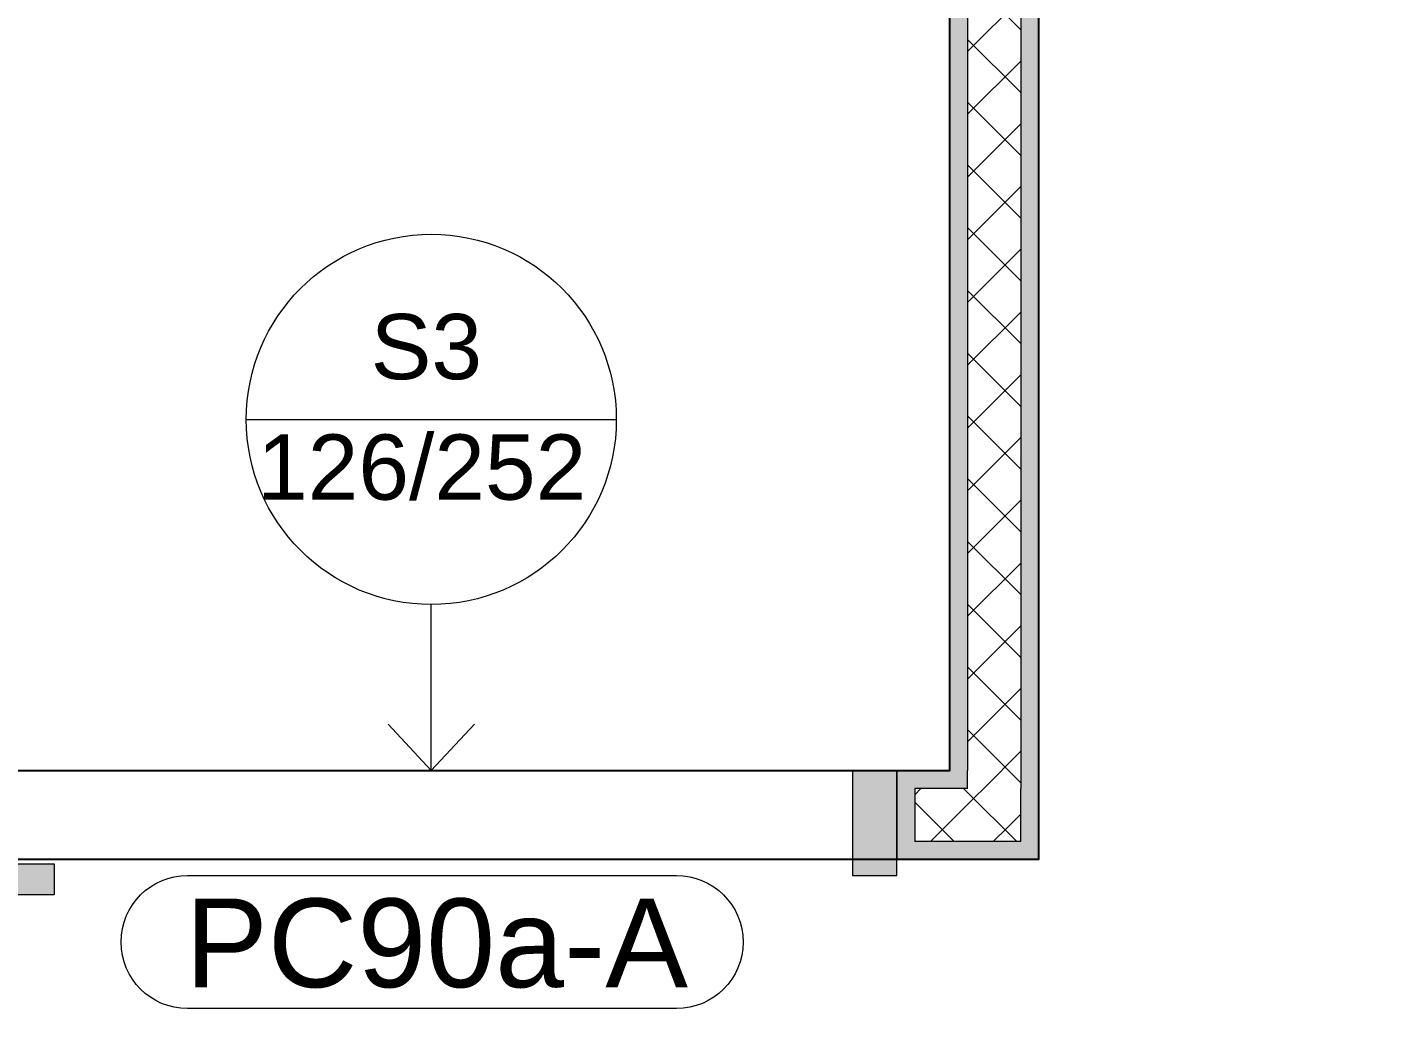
# Model space of a CAD drawing. Header units: metres. Extents: x -1783 to 21505, y -57 to 13660.
# Drawn here: x 13033.8 to 13188.5, y 12551.7 to 12665 of the extents above; entities that cross this region are included whole.
import ezdxf

# ---------------------------------------------------------------- set-up
doc = ezdxf.new("R2010")
doc.units = ezdxf.units.M
doc.header["$MEASUREMENT"] = 0
for name, color, linetype, lineweight in [('Bombeiro', 1, 'Continuous', 0), ('LAJES.EST_Caneta_No__241', 7, 'Continuous', 13), ('Marcadores de Porta Archicad_Caneta_No__241', 7, 'Continuous', 13), ('Marcadores de Porta Archicad_Caneta_No__7', 7, 'Continuous', 13), ('PAREDE CONSTRUIR_Caneta_No__241', 7, 'Continuous', 13), ('PAREDE CONSTRUIR_Caneta_No__83', 84, 'Continuous', 0), ('Portas Archicad_Caneta_No__241', 7, 'Continuous', 13), ('Portas Archicad_Caneta_No__98', 7, 'Continuous', 0)]:
    doc.layers.add(name, color=color, linetype=linetype, lineweight=lineweight)
for name, color, linetype in [('cotas', 7, 'Continuous'), ('COTAS EXECUTIVO.EXEC', 7, 'Continuous'), ('Marcadores de Porta Archicad', 7, 'Continuous'), ('PAREDE CONSTRUIR', 7, 'Continuous'), ('Portas Archicad', 7, 'Continuous')]:
    doc.layers.add(name, color=color, linetype=linetype)
doc.layers.add('Portas Archicad_Caneta_No__97', color=7, linetype='Continuous', lineweight=5, true_color=0x6b6b6b)
doc.styles.add('ARIAL', font='arial.ttf', dxfattribs={"height": 0.15})
doc.styles.add('GENERATED_STYLE_1', font='arial.ttf')
doc.styles.add('R80', font='romans.shx', dxfattribs={"height": 10})
doc.dimstyles.new('1-50', dxfattribs={"dimtxt": 10, "dimasz": 5, "dimexe": 10, "dimexo": 10, "dimgap": 3, "dimtad": 1, "dimdec": 1, "dimrnd": 1, "dimdsep": 46, "dimtxsty": 'R80', "dimblk": 'DOT', "dimcen": 0, "dimclrd": 252, "dimclre": 252, "dimclrt": 252, "dimadec": 0, "dimazin": 0, "dimtfac": 1, "dimtdec": 1, "dimtix": 1, "dimtmove": 2, "dimatfit": 3, "dimldrblk": 'DOT', "dimfxl": 1, "dimtolj": 1, "dimarcsym": 0})
pattern_1 = [(45, (18585.2446, 16071.2687), (-3.535534, 3.535534), []), (135, (18585.2446, 16071.2687), (3.535534, 3.535534), [])]

# ---------------------------------------------------------------- blocks, each defined once
blk = doc.blocks.new('_Dot')
at = {"color": 0, "linetype": 'ByBlock', "lineweight": -2}
blk.add_line((-0.5, 0), (-1, 0), dxfattribs=at)
at = {"color": 0, "linetype": 'ByBlock', "const_width": 0.5}
blk.add_lwpolyline([(-0.25, 0, 1), (0.25, 0, 1)], format="xyb", close=True, dxfattribs=at)
blk = doc.blocks.new('*D7308')
at = {"layer": 'COTAS EXECUTIVO.EXEC', "color": 252, "lineweight": -2, "transparency": 16777216}
for p, q in [((12927.84, 12616.1), (12927.84, 12885.48)), ((13137.84, 12801.3), (13137.84, 12885.48)), ((12932.84, 12875.48), (13003.24, 12875.48)), ((13132.84, 12875.48), (13034.95, 12875.48))]:
    blk.add_line(p, q, dxfattribs=at)
at = {"layer": 'COTAS EXECUTIVO.EXEC', "color": 252, "lineweight": -2, "transparency": 16777216, "xscale": 5, "yscale": 5, "zscale": 5, "rotation": 180}
blk.add_blockref('_Dot', (12927.84, 12875.48), dxfattribs=at)
at = {"layer": 'COTAS EXECUTIVO.EXEC', "color": 252, "lineweight": -2, "transparency": 16777216, "xscale": 5, "yscale": 5, "zscale": 5}
blk.add_blockref('_Dot', (13137.84, 12875.48), dxfattribs=at)
at = {"layer": 'COTAS EXECUTIVO.EXEC', "color": 252, "transparency": 16777216, "insert": (13019.1, 12875.48), "char_height": 10, "attachment_point": 5, "style": 'R80'}
blk.add_mtext('\\A1;210', dxfattribs=at)
blk = doc.blocks.new('*D7310')
at = {"layer": 'COTAS EXECUTIVO.EXEC', "color": 252, "lineweight": -2, "transparency": 16777216}
for p, q in [((13147.84, 12691.3), (13147.84, 12885.48)), ((13467.84, 12586.27), (13467.84, 12885.48)), ((13152.84, 12875.48), (13278.24, 12875.48)), ((13462.84, 12875.48), (13309.95, 12875.48))]:
    blk.add_line(p, q, dxfattribs=at)
at = {"layer": 'COTAS EXECUTIVO.EXEC', "color": 252, "lineweight": -2, "transparency": 16777216, "xscale": 5, "yscale": 5, "zscale": 5, "rotation": 180}
blk.add_blockref('_Dot', (13147.84, 12875.48), dxfattribs=at)
at = {"layer": 'COTAS EXECUTIVO.EXEC', "color": 252, "lineweight": -2, "transparency": 16777216, "xscale": 5, "yscale": 5, "zscale": 5}
blk.add_blockref('_Dot', (13467.84, 12875.48), dxfattribs=at)
at = {"layer": 'COTAS EXECUTIVO.EXEC', "color": 252, "transparency": 16777216, "insert": (13294.1, 12875.48), "char_height": 10, "attachment_point": 5, "style": 'R80'}
blk.add_mtext('\\A1;320', dxfattribs=at)
blk = doc.blocks.new('Exterior Sliding Door 26_3')
at = {"layer": 'Portas Archicad', "linetype": 'Continuous', "lineweight": 0, "true_color": 0xffffff}
for points in [[(0.425, 0.14), (0.425, 0.105), (1.475, 0.105), (1.475, 0.14)], [(-0.475, 0.118), (-0.525, 0.118), (-0.525, 0.1), (-0.475, 0.1)], [(-0.475, 0), (-0.475, 0.1), (-0.525, 0.1), (-0.525, 0)]]:
    blk.add_hatch(color=7, dxfattribs=at).paths.add_polyline_path(points)
at = {"layer": 'Portas Archicad_Caneta_No__241', "color": 7, "linetype": 'Continuous', "lineweight": 13}
for p, q in [((-0.525, 0.08), (-0.525, 0.1)), ((-0.525, 0.08), (-0.525, 0.1)), ((-0.525, 0.02), (-0.525, 0.08)), ((-0.525, 0.02), (-0.525, 0.08)), ((-0.525, 0.02), (-0.525, 0.08)), ((-0.525, 0.02), (-0.525, 0.08)), ((-0.525, 0), (-0.525, 0.02)), ((-0.525, 0), (-0.525, 0.02)), ((-0.525, 0), (-0.525, 0.02)), ((-0.525, 0), (-0.525, 0.02))]:
    blk.add_line(p, q, dxfattribs=at)
at = {"layer": 'Portas Archicad_Caneta_No__97', "color": 251, "linetype": 'Continuous', "lineweight": 5, "true_color": 0x6b6b6b}
for p, q in [((-0.525, 0.1), (0.525, 0.1)), ((-0.525, 0), (0.525, 0))]:
    blk.add_line(p, q, dxfattribs=at)
at = {"layer": 'Portas Archicad_Caneta_No__98', "color": 7, "linetype": 'Continuous', "lineweight": 0}
for p, q in [((0.425, 0.14), (1.475, 0.14)), ((0.425, 0.105), (0.425, 0.14)), ((-0.475, 0.118), (-0.525, 0.118)), ((-0.525, 0.118), (-0.525, 0.1)), ((-0.475, 0.1), (-0.475, 0.118)), ((-0.475, 0.1), (-0.525, 0.1)), ((-0.525, 0.1), (-0.525, 0)), ((-0.525, 0.1), (-0.475, 0.1)), ((-0.475, 0), (-0.475, 0.1)), ((1.475, 0.105), (0.425, 0.105)), ((-0.525, 0), (-0.475, 0))]:
    blk.add_line(p, q, dxfattribs=at)
blk = doc.blocks.new('D Marker 26_16')
at = {"layer": 'Marcadores de Porta Archicad_Caneta_No__241', "color": 7, "linetype": 'Continuous', "lineweight": 13, "flags": 128}
blk.add_lwpolyline([(0.2765, -0.2681), (-0.2748, -0.2681, -1), (-0.2748, -0.1181), (0.2765, -0.1181, -1)], format="xyb", close=True, dxfattribs=at)
at = {"layer": 'Marcadores de Porta Archicad_Caneta_No__7', "color": 7, "lineweight": 13, "insert": (-0.2774, -0.2455), "char_height": 0.1, "attachment_point": 7, "style": 'GENERATED_STYLE_1'}
blk.add_mtext('\\A1;\\pt0;PC90a-A', dxfattribs=at)

msp = doc.modelspace()

# ---------------------------------------------------------------- hatches: boundary and pattern name
at = {"layer": 'cotas'}
h = msp.add_hatch(color=7, dxfattribs=at)
h.dxf.hatch_style = 1
h.paths.add_polyline_path([(21504.961, 13659.963), (10304.961, 13659.963), (10304.961, 5739.963), (21504.961, 5739.963)])
h.paths.add_polyline_path([(10571.627, 13593.296), (21371.627, 13593.296), (21371.627, 5806.63), (10571.627, 5806.63)], flags=16)
at = {"layer": 'PAREDE CONSTRUIR', "linetype": 'Continuous', "lineweight": 0, "true_color": 0xffffff}
for points in [[(13139.841, 12581.299), (13139.841, 12791.299), (13137.841, 12791.299), (13137.841, 12581.299)], [(13147.841, 12573.299), (13147.841, 12791.299), (13145.841, 12791.299), (13145.841, 12573.299)], [(13131.876, 12581.299), (13133.876, 12579.299), (13137.841, 12579.299), (13137.841, 12581.299)], [(13133.876, 12579.299), (13131.876, 12581.299), (13131.876, 12573.299), (13133.876, 12573.299)], [(13139.841, 12581.299), (13137.841, 12581.299), (13139.841, 12579.299)], [(13137.841, 12581.299), (13137.841, 12579.299), (13139.841, 12579.299)], [(13145.841, 12573.299), (13131.876, 12573.299), (13131.876, 12571.299), (13145.841, 12571.299)], [(13147.841, 12573.299), (13145.841, 12573.299), (13147.841, 12571.299)], [(13145.841, 12573.299), (13145.841, 12571.299), (13147.841, 12571.299)]]:
    msp.add_hatch(color=7, dxfattribs=at).paths.add_polyline_path(points)
at = {"layer": 'PAREDE CONSTRUIR_Caneta_No__83', "linetype": 'Continuous', "lineweight": 0}
h = msp.add_hatch(dxfattribs=at)
h.set_pattern_fill('PLACOMUR_0006', color=84, scale=100, style=0, pattern_type=2)
h.set_pattern_definition(pattern_1)
h.paths.add_polyline_path([(13145.841, 12579.299), (13145.841, 12791.299), (13139.841, 12791.299), (13139.841, 12579.299)])
h = msp.add_hatch(dxfattribs=at)
h.set_pattern_fill('PLACOMUR_0006', color=84, scale=100, style=0, pattern_type=2)
h.set_pattern_definition(pattern_1)
h.paths.add_polyline_path([(13133.876, 12579.299), (13133.876, 12573.299), (13139.841, 12573.299), (13139.841, 12579.299)])
h = msp.add_hatch(dxfattribs=at)
h.set_pattern_fill('PLACOMUR_0006', color=84, scale=100, style=0, pattern_type=2)
h.set_pattern_definition(pattern_1)
h.paths.add_polyline_path([(13145.841, 12579.299), (13139.841, 12579.299), (13145.841, 12573.299)])
h = msp.add_hatch(dxfattribs=at)
h.set_pattern_fill('PLACOMUR_0006', color=84, scale=100, style=0, pattern_type=2)
h.set_pattern_definition(pattern_1)
h.paths.add_polyline_path([(13139.841, 12579.299), (13139.841, 12573.299), (13145.841, 12573.299)])

# ---------------------------------------------------------------- linework, layer by layer
at = {"layer": 'Bombeiro'}
for p, q in [((13058.515, 12620.878), (13100.237, 12620.878)), ((13079.376, 12581.299), (13079.376, 12600.017)), ((13079.376, 12581.299), (13074.516, 12586.528)), ((13079.376, 12581.299), (13084.236, 12586.528))]:
    msp.add_line(p, q, dxfattribs=at)
msp.add_circle((13079.376, 12620.878), 20.861, dxfattribs=at)
at = {"layer": 'COTAS EXECUTIVO.EXEC', "flags": 128}
for points in [[(12927.841, 12791.299), (12927.841, 12581.299), (13137.841, 12581.299), (13137.841, 12791.299)], [(12927.841, 12420.893), (13147.841, 12420.893), (13203.841, 12420.893), (13203.841, 12361.249), (13467.841, 12361.249), (13467.841, 12420.893), (13467.841, 12791.299), (13147.841, 12791.299), (13147.841, 12571.299), (12927.841, 12571.299)]]:
    msp.add_lwpolyline(points, close=True, dxfattribs=at)
at = {"layer": 'LAJES.EST_Caneta_No__241', "color": 7, "linetype": 'Continuous', "lineweight": 13, "flags": 128}
msp.add_lwpolyline([(12927.841, 12581.299), (13137.841, 12581.299), (13137.841, 12791.299), (12927.841, 12791.299)], close=True, dxfattribs=at)
at = {"layer": 'PAREDE CONSTRUIR_Caneta_No__241', "color": 7, "linetype": 'Continuous', "lineweight": 13}
for p, q in [((13139.841, 12791.299), (13139.841, 12581.299)), ((13145.841, 12791.299), (13145.841, 12579.299)), ((13131.876, 12581.299), (13131.876, 12579.299)), ((13131.876, 12581.299), (13131.876, 12579.299)), ((13139.841, 12579.299), (13139.841, 12581.299)), ((13139.841, 12579.299), (13139.841, 12581.299)), ((13131.876, 12579.299), (13131.876, 12573.299)), ((13131.876, 12579.299), (13131.876, 12573.299)), ((13139.841, 12579.299), (13133.876, 12579.299)), ((13133.876, 12579.299), (13133.876, 12573.299)), ((13145.841, 12573.299), (13145.841, 12579.299)), ((13145.841, 12573.299), (13145.841, 12579.299)), ((13131.876, 12573.299), (13131.876, 12571.299)), ((13145.841, 12573.299), (13133.876, 12573.299))]:
    msp.add_line(p, q, dxfattribs=at)
at = {"layer": 'PAREDE CONSTRUIR_Caneta_No__241', "color": 7, "linetype": 'Continuous', "lineweight": 13, "flags": 128}
for points in [[(13137.841, 12791.299), (13137.841, 12581.299)], [(13147.841, 12573.299), (13147.841, 12791.299)], [(13137.841, 12581.299), (13131.876, 12581.299)], [(13147.841, 12571.299), (13147.841, 12573.299)], [(13131.876, 12571.299), (13147.841, 12571.299)]]:
    msp.add_lwpolyline(points, dxfattribs=at)

# ---------------------------------------------------------------- block references
at = {"layer": 'Marcadores de Porta Archicad', "color": 7, "lineweight": 0, "xscale": 100, "yscale": 100, "zscale": 100}
msp.add_blockref('D Marker 26_16', (13079.376, 12581.299), dxfattribs=at)
at = {"layer": 'Portas Archicad', "color": 7, "linetype": 'Continuous', "lineweight": 0, "xscale": 100, "yscale": 100, "zscale": 100, "rotation": 180}
msp.add_blockref('Exterior Sliding Door 26_3', (13079.376, 12581.299), dxfattribs=at)

# ---------------------------------------------------------------- texts
at = {"layer": 'Bombeiro', "style": 'ARIAL'}
for s, p in [('  S3', (13066.836, 12625.41)), ('126/252', (13059.735, 12611.835))]:
    msp.add_text(s, height=7.3522, dxfattribs=at).set_placement(p)

# ---------------------------------------------------------------- dimensions: what is measured, and where the dimension line sits
at = {"layer": 'COTAS EXECUTIVO.EXEC'}
for base, p1, p2, picture, middle in [((13137.841, 12875.482), (12927.841, 12606.096), (13137.841, 12791.299), '*D7308', (13019.095, 12875.482)), ((13467.841, 12875.482), (13147.841, 12681.299), (13467.841, 12576.274), '*D7310', (13294.095, 12875.482))]:
    dim = msp.add_linear_dim(base=base, p1=p1, p2=p2, dimstyle='1-50', dxfattribs=at)
    dim.commit()
    dim.dimension.update_dxf_attribs({"geometry": picture, "text_midpoint": middle, "dimtype": 160})

doc.saveas('drawing.dxf')
